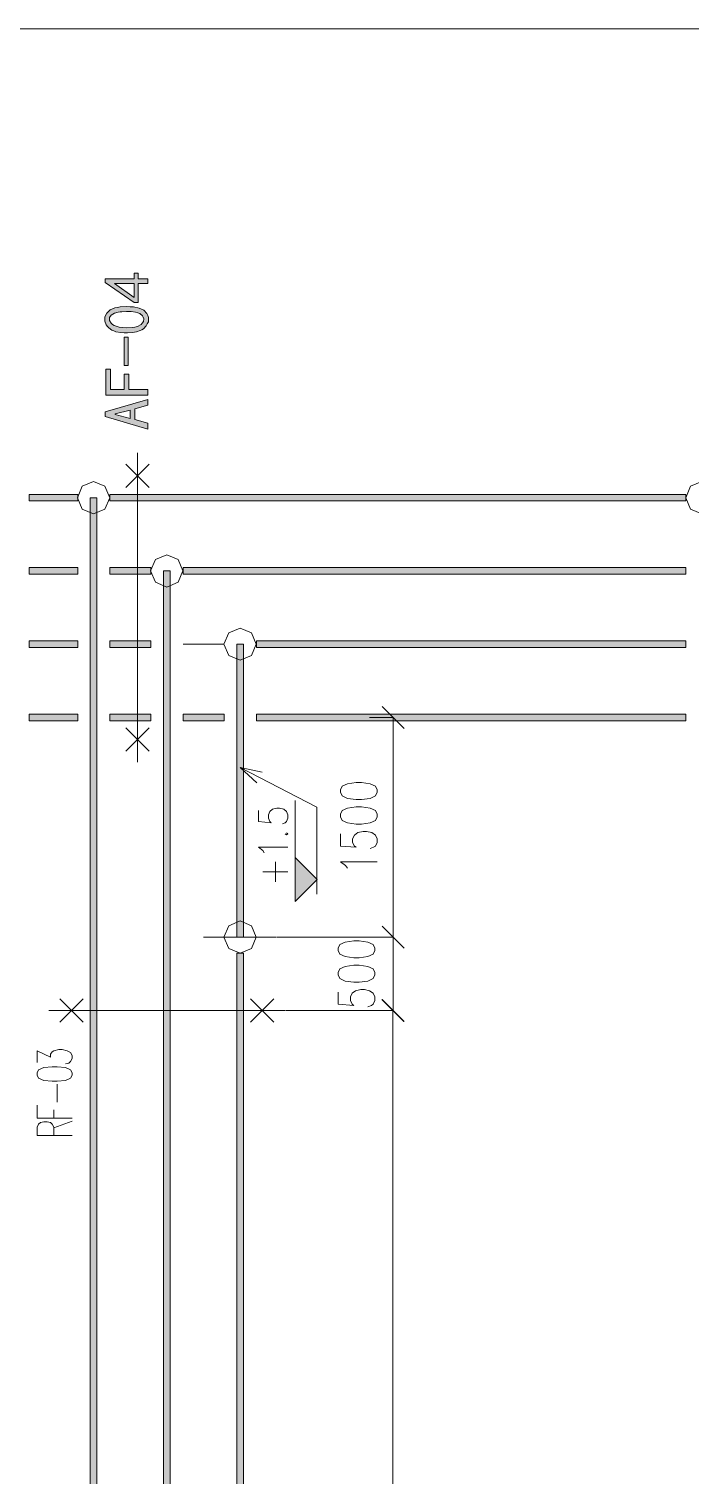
# Model space of a CAD drawing. Header units: millimetres. Extents: x 261 to 114907, y 32 to 1998430.
# Drawn here: x 72605 to 77117, y 1952178 to 1962053 of the extents above; entities that cross this region are included whole.
import ezdxf

# ---------------------------------------------------------------- set-up
doc = ezdxf.new("R2010")
doc.units = ezdxf.units.MM

msp = doc.modelspace()

# ---------------------------------------------------------------- hatches: boundary and pattern name
h = msp.add_hatch(color=0)
h.paths.add_polyline_path([(73351, 1960313.8), (73351, 1960184.1), (73322.5, 1960184.1), (73125.2, 1960320.7), (73125.2, 1960345.7), (73322.5, 1960345.7), (73322.5, 1960386.2), (73351, 1960386.2), (73351, 1960345.7), (73415.2, 1960345.7), (73415.2, 1960313.8)])
h.paths.add_polyline_path([(73322.5, 1960313.8), (73189.4, 1960313.8), (73322.5, 1960219.5)])
h = msp.add_hatch(color=0)
h.paths.add_polyline_path([(73254.4, 1959978.1), (73232, 1959979), (73196.7, 1959985.5), (73183.3, 1959991.1), (73170.4, 1959996.7), (73148.9, 1960012.2), (73140.2, 1960022.1), (73132.1, 1960032.4), (73123.4, 1960057), (73123.4, 1960072.1), (73123.4, 1960086.7), (73135.9, 1960112.2), (73148, 1960123.4), (73160.1, 1960134.1), (73191.1, 1960148.8), (73209.6, 1960151.8), (73228.2, 1960155.3), (73270.8, 1960157.4), (73294.5, 1960156.1), (73318.6, 1960154.8), (73357.9, 1960146.6), (73372.9, 1960139.3), (73388, 1960132), (73409.1, 1960110.9), (73415.2, 1960096.2), (73421.2, 1960082), (73419.9, 1960053.6), (73412.6, 1960038.9), (73405.7, 1960024.7), (73386.7, 1960004.4), (73374.7, 1959998.4), (73363, 1959992.8), (73338, 1959984.2), (73325.1, 1959981.6), (73311.8, 1959979), (73276.4, 1959977.7)])
h.paths.add_polyline_path([(73244.1, 1960013.9), (73267.4, 1960011.3), (73308.7, 1960013.1), (73326.8, 1960016.9), (73344.9, 1960021.2), (73370.4, 1960035.5), (73378.1, 1960044.9), (73385.9, 1960054.9), (73388.5, 1960074.2), (73384.1, 1960084.6), (73379.4, 1960094.5), (73360.9, 1960109.6), (73347.1, 1960113.9), (73332.9, 1960118.6), (73302.7, 1960123.4), (73286.3, 1960123.4), (73270, 1960123.4), (73239.8, 1960122.1), (73226.4, 1960120.8), (73213.1, 1960119.5), (73188.5, 1960111.7), (73177.7, 1960105.7), (73166.5, 1960099.2), (73155.3, 1960082.4), (73154.9, 1960072.1), (73154.5, 1960061.3), (73164.8, 1960042.8), (73176, 1960035), (73186.8, 1960026.8), (73220.8, 1960016.5)])
h = msp.add_hatch(color=0)
h.dxf.hatch_style = 2
h.paths.add_polyline_path([(73282, 1959948), (73282, 1959755.8), (73254.9, 1959755.8), (73254.9, 1959948)])
h = msp.add_hatch(color=0)
h.dxf.hatch_style = 2
h.paths.add_polyline_path([(73160.5, 1959729.1), (73160.5, 1959590.8), (73254.9, 1959590.8), (73254.9, 1959695), (73287.2, 1959695), (73287.2, 1959590.8), (73416.9, 1959590.8), (73416.9, 1959552), (73128.6, 1959552), (73128.6, 1959729.1)])
h = msp.add_hatch(color=0)
h.paths.add_polyline_path([(73416.9, 1959523.1), (73416.9, 1959483), (73327.7, 1959459.3), (73327.7, 1959385.2), (73416.9, 1959361.5), (73416.9, 1959321), (73125.2, 1959405.5), (73125.2, 1959439.1)])
h.paths.add_polyline_path([(73295.4, 1959450.7), (73192.8, 1959424), (73192.8, 1959420.5), (73295.4, 1959393.4)])
h = msp.add_hatch(color=0)
h.dxf.hatch_style = 2
h.paths.add_polyline_path([(72605.5, 1958829.8), (72605.5, 1958874.6), (72937.3, 1958874.6), (72937.3, 1958829.8)])
h = msp.add_hatch(color=0)
h.dxf.hatch_style = 2
h.paths.add_polyline_path([(73067.9, 1938547.3), (73023, 1938547.3), (73023, 1958852.2), (73067.9, 1958852.2)])
h = msp.add_hatch(color=0)
h.dxf.hatch_style = 2
h.paths.add_polyline_path([(73157.5, 1958829.8), (73157.5, 1958874.6), (77088.3, 1958874.6), (77088.3, 1958829.8)])
h = msp.add_hatch(color=0)
h.dxf.hatch_style = 2
h.paths.add_polyline_path([(72605.5, 1958329.5), (72605.5, 1958374.7), (72937.3, 1958374.7), (72937.3, 1958329.5)])
h = msp.add_hatch(color=0)
h.dxf.hatch_style = 2
h.paths.add_polyline_path([(73157.5, 1958329.5), (73157.5, 1958374.7), (73437.6, 1958374.7), (73437.6, 1958329.5)])
h = msp.add_hatch(color=0)
h.dxf.hatch_style = 2
h.paths.add_polyline_path([(73568.1, 1939047.6), (73523.3, 1939047.6), (73523.3, 1958351.9), (73568.1, 1958351.9)])
h = msp.add_hatch(color=0)
h.dxf.hatch_style = 2
h.paths.add_polyline_path([(73657.3, 1958329.5), (73657.3, 1958374.7), (77088.3, 1958374.7), (77088.3, 1958329.5)])
h = msp.add_hatch(color=0)
h.dxf.hatch_style = 2
h.paths.add_polyline_path([(72605.5, 1957829.6), (72605.5, 1957874.4), (72937.3, 1957874.4), (72937.3, 1957829.6)])
h = msp.add_hatch(color=0)
h.dxf.hatch_style = 2
h.paths.add_polyline_path([(73157.5, 1957829.6), (73157.5, 1957874.4), (73437.6, 1957874.4), (73437.6, 1957829.6)])
h = msp.add_hatch(color=0)
h.dxf.hatch_style = 2
h.paths.add_polyline_path([(74068.4, 1955851.3), (74023.2, 1955851.3), (74023.2, 1957852), (74068.4, 1957852)])
h = msp.add_hatch(color=0)
h.dxf.hatch_style = 2
h.paths.add_polyline_path([(74157.6, 1957829.6), (74157.6, 1957874.4), (77088.3, 1957874.4), (77088.3, 1957829.6)])
h = msp.add_hatch(color=0)
h.dxf.hatch_style = 2
h.paths.add_polyline_path([(72605.5, 1957329.3), (72605.5, 1957374.1), (72937.3, 1957374.1), (72937.3, 1957329.3)])
h = msp.add_hatch(color=0)
h.dxf.hatch_style = 2
h.paths.add_polyline_path([(73157.5, 1957329.3), (73157.5, 1957374.1), (73437.6, 1957374.1), (73437.6, 1957329.3)])
h = msp.add_hatch(color=0)
h.dxf.hatch_style = 2
h.paths.add_polyline_path([(73657.3, 1957329.3), (73657.3, 1957374.1), (73937.4, 1957374.1), (73937.4, 1957329.3)])
h = msp.add_hatch(color=0)
h.dxf.hatch_style = 2
h.paths.add_polyline_path([(74157.6, 1957329.3), (74157.6, 1957374.1), (77088.3, 1957374.1), (77088.3, 1957329.3)])
h = msp.add_hatch(color=0)
h.dxf.hatch_style = 2
h.paths.add_polyline_path([(74422.2, 1956093.9), (74572.6, 1956244.2), (74422.2, 1956394.2)])
h = msp.add_hatch(color=0)
h.dxf.hatch_style = 2
h.paths.add_polyline_path([(74068.4, 1939797.9), (74023.2, 1939797.9), (74023.2, 1955741.4), (74068.4, 1955741.4)])

# ---------------------------------------------------------------- linework, layer by layer
at = {"color": 0, "lineweight": 0}
for points in [[(92350.1, 1962053), (37837.3, 1962053)], [(73345.8, 1957046.2), (73345.8, 1959158.1)], [(73425.1, 1958922.4), (73266.1, 1959081.8)], [(73266.1, 1958922.4), (73425.1, 1959081.8)], [(73657.3, 1957852), (73937.4, 1957852)], [(75165.6, 1957276.7), (75015.6, 1957426.7)], [(74929.4, 1957351.7), (75092.7, 1957351.7)], [(75090.6, 1957351.7), (75090.6, 1955851.3)], [(73425.1, 1957281.5), (73266.1, 1957122)], [(73266.1, 1957281.5), (73425.1, 1957122)], [(74160.7, 1956906.1), (74045.6, 1957010.8)], [(74045.6, 1957010.8), (74197.3, 1956977.2)], [(74045.6, 1957010.8), (74178.8, 1956941.5)], [(74178.8, 1956941.5), (74569.2, 1956739.4)], [(74172.3, 1956716.5), (74172.3, 1956640.7), (74258, 1956632.9), (74248.6, 1956640.7), (74239.1, 1956663.5), (74239.1, 1956686.4), (74248.6, 1956709.2), (74267.5, 1956724.3), (74296.4, 1956732), (74315.4, 1956732), (74343.8, 1956724.3), (74362.8, 1956709.2), (74372.2, 1956686.4), (74372.2, 1956663.5), (74362.8, 1956640.7), (74353.3, 1956632.9), (74334.3, 1956625.2)], [(74422.2, 1956244.2), (74422.2, 1956784.2)], [(74569.2, 1956739.4), (74569.2, 1956144.3)], [(74353.3, 1956556.7), (74362.8, 1956548.9), (74372.2, 1956556.7), (74362.8, 1956564.4)], [(74730.8, 1956556.7), (74730.8, 1956473.5), (74838.1, 1956464.9), (74826, 1956473.5), (74813.9, 1956498.5), (74813.9, 1956523.5), (74826, 1956548.5), (74849.7, 1956564.8), (74885.5, 1956573.5), (74909.2, 1956573.5), (74944.9, 1956564.8), (74969.1, 1956548.5), (74980.7, 1956523.5), (74980.7, 1956498.5), (74969.1, 1956473.5), (74957, 1956464.9), (74933.3, 1956456.7)], [(74210.6, 1956427), (74200.7, 1956442.5), (74172.3, 1956465.3), (74372.2, 1956465.3)], [(74286.5, 1956229.2), (74286.5, 1956366.2)], [(74422.2, 1956093.9), (74422.2, 1956394.2)], [(74422.2, 1956394.2), (74572.6, 1956244.2)], [(74778.6, 1956323.1), (74766.5, 1956339.9), (74730.8, 1956364.9), (74980.7, 1956364.9)], [(74200.7, 1956297.7), (74372.2, 1956297.7)], [(75015.6, 1955926.7), (75165.6, 1955776.3)], [(75165.6, 1955776.3), (75015.6, 1955926.7)], [(73796.5, 1955851.3), (74294.7, 1955851.3)], [(74298.6, 1955851.3), (75092.7, 1955851.3)], [(74298.6, 1955851.3), (75092.7, 1955851.3)], [(75090.6, 1955851.3), (75090.6, 1955351.4)], [(72975.2, 1955271.7), (72815.8, 1955430.7)], [(72975.2, 1955430.7), (72815.8, 1955271.7)], [(74116.3, 1955271.7), (74275.3, 1955430.7)], [(74116.3, 1955430.7), (74275.3, 1955271.7)], [(74715.7, 1955476.4), (74715.7, 1955393.2), (74823, 1955384.6), (74810.9, 1955393.2), (74798.8, 1955418.2), (74798.8, 1955443.2), (74810.9, 1955468.2), (74834.6, 1955484.5), (74870.4, 1955493.2), (74894.1, 1955493.2), (74929.8, 1955484.5), (74953.5, 1955468.2), (74965.6, 1955443.2), (74965.6, 1955418.2), (74953.5, 1955393.2), (74941.9, 1955384.6), (74918.2, 1955376.4)], [(72739.9, 1955351.4), (74351.6, 1955351.4)], [(74355, 1955351.4), (75092.7, 1955351.4)], [(74355, 1955351.4), (75090.6, 1955351.4)], [(75163.8, 1955276.4), (75013.9, 1955426.4)], [(75015.6, 1955426.4), (75165.6, 1955276.4)], [(75088.9, 1955351.4), (75088.9, 1948349.8)], [(72659.8, 1954996.3), (72659.8, 1955073.9), (72751.1, 1955032.5), (72751.1, 1955053.2), (72762.3, 1955068.7), (72774, 1955073.9), (72808.4, 1955083.8), (72831.3, 1955083.8), (72865.3, 1955073.9), (72888.2, 1955063.5), (72899.8, 1955042.8), (72899.8, 1955022.2), (72888.2, 1955001.5), (72877, 1954991.6), (72854.1, 1954986.4)], [(72796.8, 1954724), (72796.8, 1954847.2)], [(72899.8, 1954615.8), (72659.8, 1954615.8), (72659.8, 1954703.3)], [(72774, 1954615.8), (72774, 1954672.3)], [(72899.8, 1954497.7), (72659.8, 1954497.7), (72659.8, 1954554.2), (72671, 1954574.9), (72682.6, 1954584.8), (72705.5, 1954590), (72728.3, 1954590), (72751.1, 1954584.8), (72762.3, 1954574.9), (72774, 1954554.2), (72774, 1954497.7)], [(72774, 1954549), (72899.8, 1954595.1)]]:
    msp.add_lwpolyline(points, dxfattribs=at)
for points in [[(73351, 1960313.8), (73351, 1960184.1), (73322.5, 1960184.1), (73125.2, 1960320.7), (73125.2, 1960345.7), (73322.5, 1960345.7), (73322.5, 1960386.2), (73351, 1960386.2), (73351, 1960345.7), (73415.2, 1960345.7), (73415.2, 1960313.8)], [(73322.5, 1960313.8), (73189.4, 1960313.8), (73322.5, 1960219.5)], [(73254.4, 1959978.1), (73232, 1959979), (73196.7, 1959985.5), (73183.3, 1959991.1), (73170.4, 1959996.7), (73148.9, 1960012.2), (73140.2, 1960022.1), (73132.1, 1960032.4), (73123.4, 1960057), (73123.4, 1960072.1), (73123.4, 1960086.7), (73135.9, 1960112.2), (73148, 1960123.4), (73160.1, 1960134.1), (73191.1, 1960148.8), (73209.6, 1960151.8), (73228.2, 1960155.3), (73270.8, 1960157.4), (73294.5, 1960156.1), (73318.6, 1960154.8), (73357.9, 1960146.6), (73372.9, 1960139.3), (73388, 1960132), (73409.1, 1960110.9), (73415.2, 1960096.2), (73421.2, 1960082), (73419.9, 1960053.6), (73412.6, 1960038.9), (73405.7, 1960024.7), (73386.7, 1960004.4), (73374.7, 1959998.4), (73363, 1959992.8), (73338, 1959984.2), (73325.1, 1959981.6), (73311.8, 1959979), (73276.4, 1959977.7)], [(73244.1, 1960013.9), (73267.4, 1960011.3), (73308.7, 1960013.1), (73326.8, 1960016.9), (73344.9, 1960021.2), (73370.4, 1960035.5), (73378.1, 1960044.9), (73385.9, 1960054.9), (73388.5, 1960074.2), (73384.1, 1960084.6), (73379.4, 1960094.5), (73360.9, 1960109.6), (73347.1, 1960113.9), (73332.9, 1960118.6), (73302.7, 1960123.4), (73286.3, 1960123.4), (73270, 1960123.4), (73239.8, 1960122.1), (73226.4, 1960120.8), (73213.1, 1960119.5), (73188.5, 1960111.7), (73177.7, 1960105.7), (73166.5, 1960099.2), (73155.3, 1960082.4), (73154.9, 1960072.1), (73154.5, 1960061.3), (73164.8, 1960042.8), (73176, 1960035), (73186.8, 1960026.8), (73220.8, 1960016.5)], [(73282, 1959948), (73282, 1959755.8), (73254.9, 1959755.8), (73254.9, 1959948)], [(73160.5, 1959729.1), (73160.5, 1959590.8), (73254.9, 1959590.8), (73254.9, 1959695), (73287.2, 1959695), (73287.2, 1959590.8), (73416.9, 1959590.8), (73416.9, 1959552), (73128.6, 1959552), (73128.6, 1959729.1)], [(73416.9, 1959523.1), (73416.9, 1959483), (73327.7, 1959459.3), (73327.7, 1959385.2), (73416.9, 1959361.5), (73416.9, 1959321), (73125.2, 1959405.5), (73125.2, 1959439.1)], [(73295.4, 1959450.7), (73192.8, 1959424), (73192.8, 1959420.5), (73295.4, 1959393.4)], [(72935.6, 1958852.2), (72967.9, 1958929.7), (73045.4, 1958962), (73123.4, 1958929.7), (73155.8, 1958852.2), (73123.4, 1958774.2), (73045.4, 1958742.3), (72967.9, 1958774.2)], [(77088.3, 1958852.2), (77120.6, 1958929.7), (77198.2, 1958962), (77276.2, 1958929.7), (77308.1, 1958852.2), (77276.2, 1958774.2), (77198.2, 1958742.3), (77120.6, 1958774.2)], [(72605.5, 1958829.8), (72605.5, 1958874.6), (72937.3, 1958874.6), (72937.3, 1958829.8)], [(73067.9, 1938547.3), (73023, 1938547.3), (73023, 1958852.2), (73067.9, 1958852.2)], [(73157.5, 1958829.8), (73157.5, 1958874.6), (77088.3, 1958874.6), (77088.3, 1958829.8)], [(73435.4, 1958351.9), (73467.7, 1958429.9), (73545.7, 1958462.2), (73623.3, 1958429.9), (73655.6, 1958351.9), (73623.3, 1958274.3), (73545.7, 1958242), (73467.7, 1958274.3)], [(72605.5, 1958329.5), (72605.5, 1958374.7), (72937.3, 1958374.7), (72937.3, 1958329.5)], [(73157.5, 1958329.5), (73157.5, 1958374.7), (73437.6, 1958374.7), (73437.6, 1958329.5)], [(73568.1, 1939047.6), (73523.3, 1939047.6), (73523.3, 1958351.9), (73568.1, 1958351.9)], [(73657.3, 1958329.5), (73657.3, 1958374.7), (77088.3, 1958374.7), (77088.3, 1958329.5)], [(73935.7, 1957852), (73968, 1957929.6), (74045.6, 1957961.9), (74123.6, 1957929.6), (74155.9, 1957852), (74123.6, 1957774), (74045.6, 1957741.7), (73968, 1957774)], [(72605.5, 1957829.6), (72605.5, 1957874.4), (72937.3, 1957874.4), (72937.3, 1957829.6)], [(73157.5, 1957829.6), (73157.5, 1957874.4), (73437.6, 1957874.4), (73437.6, 1957829.6)], [(74068.4, 1955851.3), (74023.2, 1955851.3), (74023.2, 1957852), (74068.4, 1957852)], [(74157.6, 1957829.6), (74157.6, 1957874.4), (77088.3, 1957874.4), (77088.3, 1957829.6)], [(72605.5, 1957329.3), (72605.5, 1957374.1), (72937.3, 1957374.1), (72937.3, 1957329.3)], [(73157.5, 1957329.3), (73157.5, 1957374.1), (73437.6, 1957374.1), (73437.6, 1957329.3)], [(73657.3, 1957329.3), (73657.3, 1957374.1), (73937.4, 1957374.1), (73937.4, 1957329.3)], [(74157.6, 1957329.3), (74157.6, 1957374.1), (77088.3, 1957374.1), (77088.3, 1957329.3)], [(74730.8, 1956840.2), (74742.8, 1956815.2), (74778.6, 1956798.4), (74838.1, 1956790.2), (74873.8, 1956790.2), (74933.3, 1956798.4), (74969.1, 1956815.2), (74980.7, 1956840.2), (74980.7, 1956856.6), (74969.1, 1956881.6), (74933.3, 1956898.4), (74873.8, 1956906.6), (74838.1, 1956906.6), (74778.6, 1956898.4), (74742.8, 1956881.6), (74730.8, 1956856.6)], [(74730.8, 1956673.4), (74742.8, 1956648.4), (74778.6, 1956631.6), (74838.1, 1956623.5), (74873.8, 1956623.5), (74933.3, 1956631.6), (74969.1, 1956648.4), (74980.7, 1956673.4), (74980.7, 1956690.2), (74969.1, 1956715.2), (74933.3, 1956731.6), (74873.8, 1956740.2), (74838.1, 1956740.2), (74778.6, 1956731.6), (74742.8, 1956715.2), (74730.8, 1956690.2)], [(74422.2, 1956093.9), (74572.6, 1956244.2), (74422.2, 1956394.2)], [(73935.7, 1955851.3), (73968, 1955929.2), (74045.6, 1955961.6), (74123.6, 1955929.2), (74155.9, 1955851.3), (74123.6, 1955773.7), (74045.6, 1955741.4), (73968, 1955773.7)], [(74715.7, 1955759.9), (74727.3, 1955734.9), (74763.1, 1955718.1), (74823, 1955709.9), (74858.3, 1955709.9), (74918.2, 1955718.1), (74953.5, 1955734.9), (74965.6, 1955759.9), (74965.6, 1955776.3), (74953.5, 1955801.3), (74918.2, 1955818.1), (74858.3, 1955826.3), (74823, 1955826.3), (74763.1, 1955818.1), (74727.3, 1955801.3), (74715.7, 1955776.3)], [(74068.4, 1939797.9), (74023.2, 1939797.9), (74023.2, 1955741.4), (74068.4, 1955741.4)], [(74715.7, 1955593.1), (74727.3, 1955568.1), (74763.1, 1955551.3), (74823, 1955543.1), (74858.3, 1955543.1), (74918.2, 1955551.3), (74953.5, 1955568.1), (74965.6, 1955593.1), (74965.6, 1955609.5), (74953.5, 1955634.9), (74918.2, 1955651.3), (74858.3, 1955659.9), (74823, 1955659.9), (74763.1, 1955651.3), (74727.3, 1955634.9), (74715.7, 1955609.5)], [(72796.8, 1954867.9), (72762.3, 1954867.9), (72705.5, 1954873.1), (72671, 1954888.6), (72659.8, 1954909.3), (72659.8, 1954924.3), (72671, 1954945), (72705.5, 1954960.5), (72762.3, 1954965.7), (72796.8, 1954965.7), (72854.1, 1954960.5), (72888.2, 1954945), (72899.8, 1954924.3), (72899.8, 1954909.3), (72888.2, 1954888.6), (72854.1, 1954873.1)]]:
    msp.add_lwpolyline(points, close=True, dxfattribs=at)

doc.saveas('drawing.dxf')
